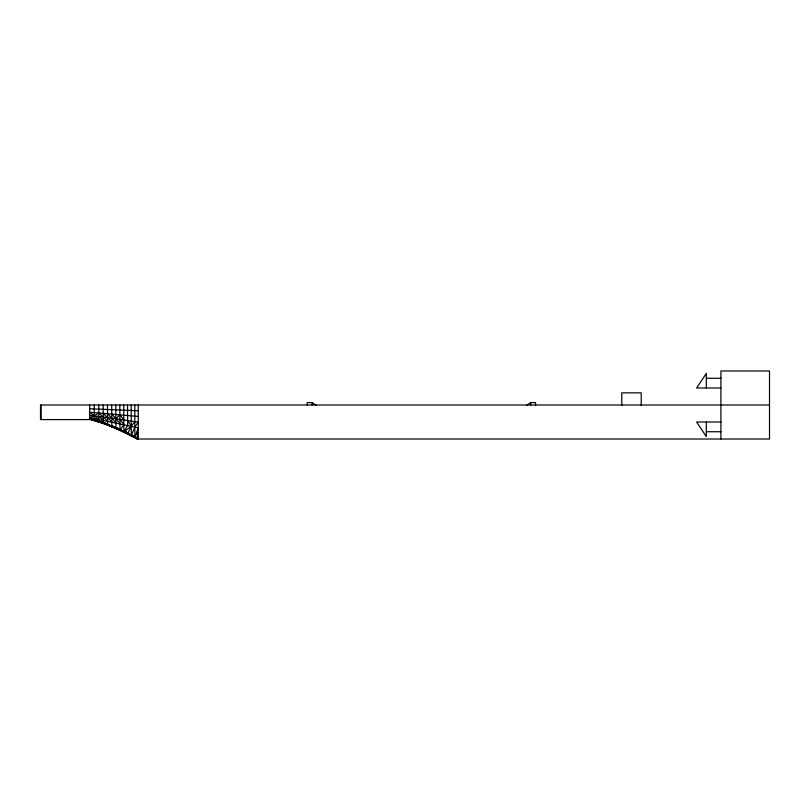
<?xml version="1.0" encoding="UTF-8"?>
<svg xmlns="http://www.w3.org/2000/svg" width="810" height="810" viewBox="0 0 810 810"><rect width="100%" height="100%" fill="white"/><g stroke="black" fill="none" stroke-linecap="round" stroke-linejoin="round"><path stroke-width="1.21" d="M119.809 405L119.961 430.12L138.267 439.02L138.267 405M115.789 405L115.951 428.328L124.912 431.467M138.267 416.472L98.779 412.989L94.294 415.884L89.677 417.626L126.826 432.449L111.831 426.536L111.679 405M107.467 405L107.598 424.754L115.506 427.477M109.968 425.402L103.265 422.962L103.153 405M98.83 421.18L98.749 405M94.304 419.398L106.636 423.832L94.304 419.398L94.254 405M109.684 425.27L93.95 420.552L91.986 418.517L89.677 419.084L106.616 423.812M113.208 426.809L97.615 421.635L94.517 419.853M101.827 422.85L97.21 420.704L106.059 423.832L93.383 420.076L97.615 421.635M102.435 422.445L91.986 418.517L98.212 421.2M130.096 434.636L137.69 439.02L769.5 439.02L769.5 370.98L720.91 370.98L720.91 439.02M135.533 437.035L138.267 439.02L130.704 434.524L138.267 439.02L136.556 432.55L138.267 433.461M130.683 434.636L138.267 439.02L131.301 435.466L131.22 405M128.01 433.218L121.348 430.657L133.994 436.479L137.69 439.02L119.374 430.12L99.357 421.625M128.588 433.218L121.925 430.657L134.521 436.722L132.637 435.466M127.636 433.694L131.331 426.161L134.835 421.615L134.804 405M89.677 415.307L115.911 418.75L119.86 414.73L123.829 419.904L123.859 431.902L128.486 433.35M526.551 405.344L530.722 402.57L535.582 402.57L535.582 405M706.33 378.27L720.91 378.27M720.91 387.99L696.61 387.99L706.33 373.41L706.33 387.99M316.214 405.344L312.042 402.57L307.192 402.57L307.192 405M769.5 405L40.5 405L40.5 419.58L89.677 419.58L89.677 405M720.91 422.01L696.61 422.01L706.33 436.59L706.33 422.01M706.33 431.73L720.91 431.73M89.677 408.777L138.267 410.741M111.729 414.031L115.911 418.75L138.267 422.182L134.865 427.002L131.301 435.466L134.581 436.479M89.677 417.626L138.267 427.852L134.845 437.248L134.835 421.615M93.95 420.552L89.09 419.084L92.31 419.833M119.374 430.12L124.335 431.467M123.009 431.031L120.801 430.393L129.084 434.069M111.081 425.807L113.906 426.637M110.494 425.807L113.319 426.637M111.831 426.536L117.713 428.298M117.136 428.298L111.243 426.536L126.239 432.449L115.364 428.328M133.994 436.479L130.724 435.466L137.69 439.02L134.946 437.035M103.265 422.962L108.611 424.632M106.96 424.298L102.688 422.962L109.38 425.402M123.272 431.902L127.909 433.35M106.059 423.832L97.21 420.704M107.021 424.754L114.919 427.477M110.717 425.635L113.785 426.809M114.807 427.204L117.845 428.47M114.23 427.204L117.258 428.47M123.839 431.173L126.795 432.601M123.252 431.173L126.208 432.601M127.767 433.117L129.711 434.13L119.961 430.12L123.9 424.46L119.92 419.327M94.314 418.476L98.719 421.129M132.992 436.023L137.69 439.02L135.219 437.258M135.483 437.177L138.267 439.02L135.807 437.258M134.895 437.177L137.69 439.02M98.861 419.327L89.677 412.29L98.779 412.989L107.649 421.038M98.82 416.451L103.305 420.188M103.194 413.333L111.881 421.899M107.507 413.687L116.002 422.749M115.911 418.75L120.012 423.61M127.615 420.471L131.331 426.161L123.859 431.902L127.676 425.311L127.524 405M118.888 428.642L119.323 429.492M118.311 428.642L118.746 429.492M123.829 419.904L123.717 405M641.216 405.395L641.216 392.85L621.776 392.85L621.776 405.395M530.722 402.57L530.722 405M312.042 402.57L312.042 405M41.077 405L41.077 419.58M138.267 439.02L135.503 437.117L138.267 439.02"/></g></svg>
